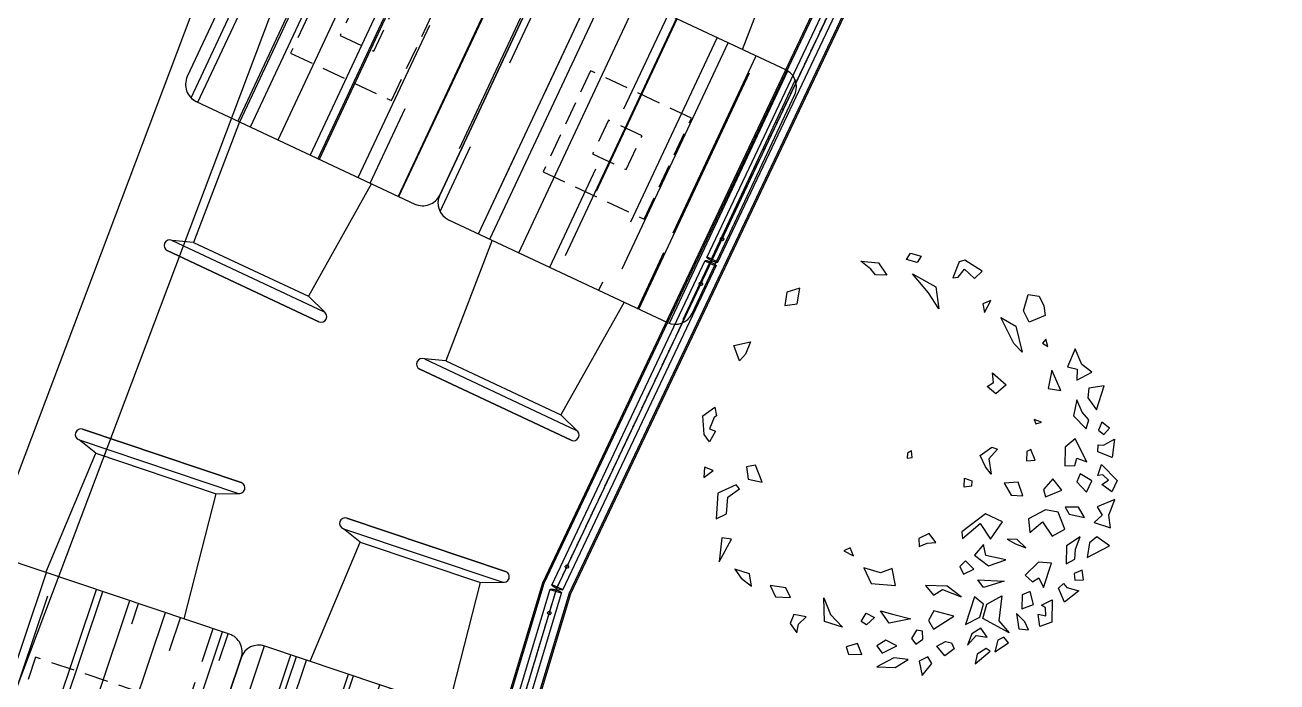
# Model space of a CAD drawing. Header units: millimetres. Extents: x 0 to 45949, y -31098 to 10954.
# Drawn here: x 25652.6 to 25989.3, y -6792.6 to -6616 of the extents above; entities that cross this region are included whole.
import ezdxf
from ezdxf import colors
from ezdxf.entities.mleader import LeaderData, LeaderLine
from ezdxf.enums import TextEntityAlignment as Align
from ezdxf.math import Vec2, Vec3

# ---------------------------------------------------------------- set-up
doc = ezdxf.new("R2010")
doc.units = ezdxf.units.MM
for name, pattern in [('14.022_PLAN_+56.00$0$14.022_A KATLAR$0$DASHED2', [0.375, 0.25, -0.125]), ('14.022_PLAN_+56.00$0$14.022_A KATLAR$0$MITTELLINIE', [0.6000000000000001, 0.5, -0.05, 0, -0.05]), ('ACAD_ISO02W100', [15, 12, -3]), ('FP-M3-B5-GF$0$FP-M3-B5-GF$0$HIDDEN', [9.524999999999995, 6.349999999999998, -3.174999999999998]), ('HIDDEN', [0.38, 0.25, -0.13])]:
    doc.linetypes.add(name, pattern=pattern)
for name, color, linetype in [('14.022_PLAN_+56.00$0$14.022_A KATLAR$0$3-0PN-GLS', 252, 'Continuous'), ('14.022_PLAN_+56.00$0$14.022_A KATLAR$0$Duenn', 252, 'Continuous'), ('14.022_PLAN_+56.00$0$14.022_A KATLAR$0$KAYAR-KAPI-CAM-İZİ', 130, '14.022_PLAN_+56.00$0$14.022_A KATLAR$0$DASHED2'), ('14.022_PLAN_+56.00$0$14.022_A KATLAR$0$Mittellinie', 252, '14.022_PLAN_+56.00$0$14.022_A KATLAR$0$MITTELLINIE'), ('A_IZ_BETONARME', 252, 'HIDDEN'), ('A绿-1', 94, 'Continuous')]:
    doc.layers.add(name, color=color, linetype=linetype)
doc.layers.add('MOBİLYA TEFRİŞ', color=35, linetype='Continuous', lineweight=15)
doc.styles.get("Standard").update_dxf_attribs({"font": 'arial.ttf'})

# ---------------------------------------------------------------- blocks, each defined once
blk = doc.blocks.new('971')
at = {"layer": '14.022_PLAN_+56.00$0$14.022_A KATLAR$0$3-0PN-GLS'}
blk.add_lwpolyline([(76661.80623069407, 17776.00557692619, -0.3320587523169231), (76661.8541650706, 17776.04135788766), (76758.40404545276, 17776.04134474825, -0.3320587523168907), (76758.45198153843, 17776.00556607669, -0.1451998767449979), (76758.45205626002, 17772.87712571057, -0.3320587523168909), (76758.40412188355, 17772.84134474917), (76661.85424150129, 17772.84135788853, -0.3320587523169245), (76661.8063054156, 17772.87713656012, -0.145199876744998)], format="xyb", close=True, dxfattribs=at)
at = {"layer": '14.022_PLAN_+56.00$0$14.022_A KATLAR$0$Duenn'}
for p, q in [((76662.02910526154, 17776.041362066), (76662.02918169231, 17772.84136206693)), ((76758.2291816925, 17772.84134057079), (76758.22910526172, 17776.04134056988))]:
    blk.add_line(p, q, dxfattribs=at)
at = {"layer": '14.022_PLAN_+56.00$0$14.022_A KATLAR$0$KAYAR-KAPI-CAM-İZİ', "lineweight": 25}
blk.add_point((76662.02914349886, 17774.44862895447), dxfattribs=at)
at = {"layer": '14.022_PLAN_+56.00$0$14.022_A KATLAR$0$Mittellinie'}
blk.add_line((76661.57914347707, 17774.4413513184), (76758.67914347707, 17774.44135131842), dxfattribs=at)
for centre in [(76668.07914347528, 17774.44150656839), (76752.17914347889, 17774.44119606844)]:
    blk.add_circle(centre, 0.45, dxfattribs=at)
blk = doc.blocks.new('xcvb')
at = {"layer": 'MOBİLYA TEFRİŞ', "linetype": 'Continuous'}
h = blk.add_hatch(dxfattribs=at)
h.set_pattern_fill('AR-RROOF', color=256, scale=0.7, angle=90)
h.set_pattern_definition([(90, (0, 0), (-17.77999999999999, 39.116), [266.7, -35.56, 88.89999999999999, -17.78]), (90, (-8.889999999999997, 23.6474), (-23.6474, -17.78), [53.34, -5.867399999999999, 106.68, -13.335]), (90, (-15.113, 8.89), (-11.91259999999999, 92.456), [142.24, -24.892, 71.11999999999999, -17.78])])
edge = h.paths.add_edge_path()
edge.add_arc((12122.84749945183, 1624.038697457756), 5, 180, 270)
edge.add_line((12122.84749945183, 1619.038697457756), (12187.84749945183, 1619.038697457756))
edge.add_arc((12187.84749945183, 1624.038697457756), 5, 270, 360)
edge.add_line((12192.84749945183, 1624.038697457756), (12192.84749945183, 1689.038697457756))
edge.add_arc((12187.84749945183, 1689.038697457756), 5, 0, 90)
edge.add_line((12187.84749945183, 1694.038697457756), (12122.84749945183, 1694.038697457756))
edge.add_arc((12122.84749945183, 1689.038697457756), 5, 90, 180)
edge.add_line((12117.84749945183, 1689.038697457756), (12117.84749945183, 1624.038697457756))
at = {"color": 252, "linetype": 'FP-M3-B5-GF$0$FP-M3-B5-GF$0$HIDDEN'}
for points in [[(12140.36154391376, 1641.538697457756), (12170.36154391376, 1641.538697457756), (12170.36154391376, 1671.538697457756), (12140.36154391376, 1671.538697457756)], [(12150.38027425037, 1651.548073594488), (12160.38027425037, 1651.548073594488), (12160.38027425037, 1661.548073594488), (12150.38027425037, 1661.548073594488)]]:
    blk.add_lwpolyline(points, close=True, dxfattribs=at)
at = {"layer": 'MOBİLYA TEFRİŞ'}
blk.add_lwpolyline([(12117.84749945183, 1624.038697457756, 0.414213562373095), (12122.84749945183, 1619.038697457756), (12187.84749945183, 1619.038697457756, 0.414213562373095), (12192.84749945183, 1624.038697457756), (12192.84749945183, 1689.038697457756, 0.414213562373095), (12187.84749945183, 1694.038697457756), (12122.84749945183, 1694.038697457756, 0.414213562373095), (12117.84749945183, 1689.038697457756)], format="xyb", close=True, dxfattribs=at)
blk = doc.blocks.new('MEŞE+GİYDİRME 75')
at = {"layer": 'MOBİLYA TEFRİŞ', "color": 252}
for p, q in [((19577.7277836683, 2823.686017501672), (19532.7277836683, 2823.686017501672)), ((19532.7277836683, 2823.686017501672), (19577.7277836683, 2823.686017501672)), ((19532.7277836683, 2820.686017501672), (19577.7277836683, 2820.686017501672)), ((19532.7277836683, 2820.686017501672), (19532.7277836683, 2820.686017501672)), ((19538.15904967556, 2818.686017501672), (19532.7277836683, 2820.686017501672)), ((19572.29651766103, 2818.686017501672), (19578.22540038054, 2820.770963577717)), ((19535.62097111194, 2784.051445854664), (19538.15904967556, 2818.686017501672)), ((19538.15904967556, 2818.686017501672), (19572.29651766103, 2818.686017501672)), ((19574.83459622466, 2784.051445854665), (19572.29651766103, 2818.686017501672)), ((19535.62097111194, 2709.051445854665), (19538.15904967556, 2674.416874207657)), ((19574.83459622466, 2709.051445854665), (19572.29651766103, 2674.416874207657)), ((19538.15904967556, 2674.416874207657), (19532.7277836683, 2672.416874207657)), ((19538.15904967556, 2674.416874207657), (19572.29651766103, 2674.416874207657)), ((19572.29651766103, 2674.416874207657), (19578.22540038054, 2672.331928131612)), ((19532.7277836683, 2672.416874207657), (19577.7277836683, 2672.416874207657)), ((19532.7277836683, 2672.416874207657), (19532.7277836683, 2672.416874207657)), ((19577.7277836683, 2669.416874207657), (19532.7277836683, 2669.416874207657)), ((19532.7277836683, 2669.416874207657), (19577.7277836683, 2669.416874207657))]:
    blk.add_line(p, q, dxfattribs=at)
for centre, start, end in [((19532.7277836683, 2822.186017501672), 90, 270), ((19577.7277836683, 2822.186017501672), 270, 90), ((19532.7277836683, 2670.916874207657), 90, 270), ((19577.7277836683, 2670.916874207657), 270, 90)]:
    blk.add_arc(centre, 1.5, start, end, dxfattribs=at)
at = {"color": 1, "linetype": 'ACAD_ISO02W100', "lineweight": 100}
blk.add_blockref('xcvb', (7399.88028421647, 1090.012748396909), dxfattribs=at)
blk = doc.blocks.new('_TagSlot')
at = {"color": 0, "linetype": 'ByBlock', "lineweight": -2, "transparency": 16777216}
for p, q in [((-4, 4), (4, 4)), ((-4, -4), (4, -4))]:
    blk.add_line(p, q, dxfattribs=at)
for centre, start, end in [((-4, 0), 90, 270), ((4, 0), 270, 90)]:
    blk.add_arc(centre, 4, start, end, dxfattribs=at)
at = {"layer": 'MOBİLYA TEFRİŞ', "color": 0, "transparency": 16777216}
blk.add_attdef('TAGNUMBER', text='', height=3, dxfattribs=at).set_placement((0, -1.5), align=Align.CENTER)
blk = doc.blocks.new('011')
at = {"layer": 'A绿-1', "color": 0}
for p, q in [((-5.440842659852933, 991.1887462901577), (15.04766537802061, 1022.121990965057)), ((15.04766537802061, 1022.121990965057), (67.76774634054163, 1007.897978992623)), ((67.76774634054163, 1007.897978992623), (47.27917163376696, 976.9645646995705)), ((-233.4399849270121, 983.3385487060259), (-145.2215263192193, 974.6547489183504)), ((-182.3531852353481, 943.765363077815), (-233.4399849270121, 983.3385487060259)), ((-160.1282021785155, 915.5366029160796), (-182.3531852353481, 943.765363077815)), ((-145.2215263192193, 974.6547489183504), (-102.9837694318849, 912.5689595050972)), ((47.27917163376696, 976.9645646995705), (-5.440842659852933, 991.1887462901577)), ((256.4231476786081, 979.2304716446815), (225.4524851836031, 900.4353828600033)), ((251.5229695754242, 903.1836695389502), (283.6514856248978, 942.5373417631417)), ((284.7058412969927, 987.6070274134618), (256.4231476786081, 979.2304716446815)), ((283.6514856248978, 942.5373417631417), (332.5262275681016, 897.3360233287312)), ((371.8699091307935, 933.8537515949429), (284.7058412969927, 987.6070274134618)), ((-102.9837694318849, 912.5689595050972), (-160.1282021785155, 915.5366029160796)), ((25.15727937576594, 920.6823826559521), (141.1829252006137, 855.5849709932008)), ((104.0513341316837, 824.695558485073), (25.15727937576594, 920.6823826559521)), ((225.4524851836031, 900.4353828600033), (251.5229695754242, 903.1836695389502)), ((332.5262275681016, 897.3360233287312), (371.8699091307935, 933.8537515949429)), ((-602.1712792683975, 829.3738058972085), (-612.0744391009794, 761.7912268396176)), ((-536.1780762847629, 848.9190692272896), (-602.1712792683975, 829.3738058972085)), ((-550.5058241885272, 770.0800186590495), (-536.1780762847629, 848.9190692272896)), ((156.2956752803875, 745.6810789671945), (104.0513341316837, 824.695558485073)), ((141.1829252006137, 855.5849709932008), (156.2956752803875, 745.6810789671945)), ((577.374584756908, 736.1203280503687), (601.1300308532082, 817.7513807937066)), ((601.1300308532082, 817.7513807937066), (656.0620847551618, 809.1555349618575)), ((-612.0744391009794, 761.7912268396176), (-550.5058241885272, 770.0800186590495)), ((414.2111650788574, 787.2566636851479), (374.2881326935021, 770.4598103715834)), ((374.2881326935021, 770.4598103715834), (382.661507959303, 728.182309848271)), ((382.661507959303, 728.182309848271), (414.2111650788574, 787.2566636851479)), ((656.0620847551618, 809.1555349618575), (678.8660624365439, 761.2060398522663)), ((678.8660624365439, 761.2060398522663), (685.0268892395543, 713.3004035770828)), ((464.2432359384838, 702.61393907827), (539.1886391942389, 660.1610336061858)), ((529.8641347498051, 572.857852938665), (464.2432359384838, 702.61393907827)), ((605.1816725596436, 679.7063636052262), (577.374584756908, 736.1203280503687)), ((685.0268892395543, 713.3004035770828), (605.1816725596436, 679.7063636052262)), ((539.1886391942389, 660.1610336061858), (571.5234058669885, 530.4925984663932)), ((-865.3590016500675, 562.4499127148192), (-782.7228640745743, 581.9512651467703)), ((-836.9730688402778, 486.3153308762703), (-865.3590016500675, 562.4499127148192)), ((-782.7228640745743, 581.9512651467703), (-807.0569388914737, 520.0408818606229)), ((571.5234058669885, 530.4925984663932), (529.8641347498051, 572.857852938665)), ((688.4999422268593, 594.9761576166966), (672.4357193040196, 575.299111885095)), ((672.4357193040196, 575.299111885095), (699.0852904320345, 558.3268232340051)), ((699.0852904320345, 558.3268232340051), (688.4999422268593, 594.9761576166966)), ((-807.0569388914737, 520.0408818606229), (-836.9730688402778, 486.3153308762703)), ((834.4340150886565, 546.0302110078519), (797.0371765935561, 457.1756295871528)), ((868.2510056218598, 468.4137482557562), (834.4340150886565, 546.0302110078519)), ((719.2014276286936, 439.958548821116), (700.4493946098373, 349.8632993095307)), ((762.5971737648943, 338.4312895121511), (719.2014276286936, 439.958548821116)), ((797.0371765935561, 457.1756295871528), (844.6525115933619, 444.9388637827651)), ((844.6525115933619, 444.9388637827651), (842.6540048587485, 391.2968664445361)), ((918.4204725606251, 430.9043880565368), (868.2510056218598, 468.4137482557562)), ((395.8716344849672, 359.1170031598922), (428.5791112352745, 378.7499537699769)), ((422.4179451959208, 426.6557233830717), (490.7265511541045, 367.3180773105632)), ((428.5791112352745, 378.7499537699769), (422.4179451959208, 426.6557233830717)), ((842.6540048587485, 391.2968664445361), (918.4204725606251, 430.9043880565368)), ((439.743114828656, 322.3800177774028), (395.8716344849672, 359.1170031598922)), ((490.7265511541045, 367.3180773105632), (439.743114828656, 322.3800177774028)), ((700.4493946098373, 349.8632993095307), (762.5971737648943, 338.4312895121511)), ((902.3462479969603, 351.3401107264508), (897.9323111988488, 303.2422870668634)), ((978.8921690443531, 362.8035186201087), (902.3462479969603, 351.3401107264508)), ((941.133339775668, 242.9072554174272), (978.8921690443531, 362.8035186201087)), ((-1019.157868248527, 213.5437860881575), (-960.9589792373008, 255.6459846118087)), ((-960.9589792373008, 255.6459846118087), (-952.585943207785, 213.3686174264512)), ((843.3488770733238, 292.6532480830865), (827.2748887966736, 213.0890737022019)), ((869.9195774163236, 231.66930636693), (843.3488770733238, 292.6532480830865)), ((897.9323111988488, 303.2422870668634), (941.133339775668, 242.9072554174272)), ((-1014.051600659266, 120.5685441653986), (-1019.157868248527, 213.5437860881575)), ((-964.2258143465151, 204.9479402563011), (-986.347639935615, 148.6659278308362)), ((-952.585943207785, 213.3686174264512), (-964.2258143465151, 204.9479402563011)), ((667.3697166364291, 180.9287629426472), (631.2924473158782, 195.1090494186283)), ((631.2924473158782, 195.1090494186283), (639.086827957246, 172.552283843168)), ((827.2748887966736, 213.0890737022019), (889.5214334920165, 147.8596569203219)), ((903.4586857326212, 193.5104605775705), (869.9195774163236, 231.66930636693)), ((889.5214334920165, 147.8596569203219), (903.4586857326212, 193.5104605775705)), ((-957.485926250054, 137.3217386514225), (-986.8232711938326, 83.87541761730608)), ((-986.347639935615, 148.6659278308362), (-957.485926250054, 137.3217386514225)), ((639.086827957246, 172.552283843168), (667.3697166364291, 180.9287629426472)), ((967.7040401186096, 181.9233137012343), (951.3514607638353, 141.8164474355217)), ((951.3514607638353, 141.8164474355217), (977.6437396468245, 120.2897471655378)), ((1005.934422315273, 152.4052805208994), (967.7040401186096, 181.9233137012343)), ((977.6437396468245, 120.2897471655378), (1005.934422315273, 152.4052805208994)), ((-986.8232711938326, 83.87541761730608), (-1014.051600659266, 120.5685441653986)), ((835.2166571135749, 97.81347943953006), (785.6034271827084, 56.40781161170162)), ((893.0497071963619, -15.51413062696156), (835.2166571135749, 97.81347943953006)), ((947.3544472945505, 34.53245275904555), (949.4918618031661, 68.44555680687336)), ((949.4918618031661, 68.44555680687336), (975.6453358613071, 66.64751354019972)), ((975.6453358613071, 66.64751354019972), (1030.089559256914, 96.96517324708111)), ((1030.089559256914, 96.96517324708111), (1018.846328157873, 6.312887796018913)), ((-0.9359253415022977, 27.75362535876775), (-2.569464667758439, 2.404592296959891)), ((-2.569464667758439, 2.404592296959891), (23.50116154295392, 5.153214878770086)), ((20.13149555062409, 38.96622597266105), (-0.9359253415022977, 27.75362535876775)), ((23.50116154295392, 5.153214878770086), (20.13149555062409, 38.96622597266105)), ((360.7862681191182, 15.5321799546), (418.9851371296099, 57.63432759283023)), ((388.5932816403219, -40.88147526765533), (360.7862681191182, 15.5321799546)), ((447.8468508151709, 46.29013841341293), (404.0785842202022, -1.484003811085131)), ((418.9851371296099, 57.63432759283023), (447.8468508151709, 46.29013841341293)), ((593.2097755040159, 34.63878002378624), (592.1552496246877, -10.43074081470331)), ((614.2771285489434, 45.85140730526837), (593.2097755040159, 34.63878002378624)), ((634.868877003144, -7.726407779533474), (614.2771285489434, 45.85140730526837)), ((785.6034271827084, 56.40781161170162), (783.8833285743021, -36.69146109635403)), ((833.7746170070604, -34.74345993838506), (843.0194509875146, 2.266608849153272)), ((843.0194509875146, 2.266608849153272), (893.0497071963619, -15.51413062696156)), ((1018.846328157873, 6.312887796018913), (947.3544472945505, 34.53245275904555)), ((-1011.632937267714, -42.8253741115077), (-1014.899705707969, -93.52324884891277)), ((-1014.899705707969, -93.52324884891277), (-968.3404515484581, -59.8416245461558)), ((-968.3404515484581, -59.8416245461558), (-1011.632937267714, -42.8253741115077)), ((-757.5632184970309, -32.22673023065727), (-802.4891551053734, -40.55958678285242)), ((-802.4891551053734, -40.55958678285242), (-793.5371244513663, -102.5576889160511)), ((-724.1738926104154, -116.8255597228926), (-757.5632184970309, -32.22673023065727)), ((415.8215557705262, -77.57474259881565), (388.5932816403219, -40.88147526765533)), ((404.0785842202022, -1.484003811085131), (415.8215557705262, -77.57474259881565)), ((592.1552496246877, -10.43074081470331), (634.868877003144, -7.726407779533474)), ((783.8833285743021, -36.69146109635403), (833.7746170070604, -34.74345993838506)), ((948.1886531890486, -83.83997172714953), (966.8174985455116, -29.54853968424868)), ((966.8174985455116, -29.54853968424868), (1043.418335093127, -108.313526189173)), ((-793.5371244513663, -102.5576889160511), (-724.1738926104154, -116.8255597228926)), ((282.2017655831878, -142.014206627653), (283.2563981328276, -96.94441440010269)), ((283.2563981328276, -96.94441440010269), (319.3336674533784, -111.1247008760838)), ((319.3336674533784, -111.1247008760838), (317.7000602799235, -136.473707270361)), ((550.1235676648794, -117.3671072011275), (481.3393437822233, -122.8199374185351)), ((481.3393437822233, -122.8199374185351), (516.3620805565151, -182.0697616948346)), ((573.5065333038219, -185.0373542203888), (550.1235676648794, -117.3671072011275)), ((723.1906026948709, -100.921199479686), (677.210079259472, -154.3232337238951)), ((767.6405828091083, -157.3786841833498), (723.1906026948709, -100.921199479686)), ((860.2058836667566, -75.9988499570245), (843.8533509802073, -116.1055974900519)), ((843.8533509802073, -116.1055974900519), (891.7465452504694, -167.7995404282447)), ((917.4827367429389, -110.4113302255646), (860.2058836667566, -75.9988499570245)), ((891.7465452504694, -167.7995404282447), (917.4827367429389, -110.4113302255646)), ((971.9267667985405, -80.09416241131112), (948.1886531890486, -83.83997172714953)), ((967.5123240918037, -128.1922767783799), (1000.634589082096, -107.1647480091051)), ((1000.634589082096, -107.1647480091051), (971.9267667985405, -80.09416241131112)), ((1043.418335093127, -108.313526189173), (1017.681980649417, -165.701652761134)), ((-946.0122747434652, -172.5815632003141), (-954.1787899389747, -299.3262137635393)), ((-854.5271506446297, -130.5672519635737), (-946.0122747434652, -172.5815632003141)), ((-895.5044030073914, -192.433844262574), (-837.3054110470111, -150.331882026032)), ((-837.3054110470111, -150.331882026032), (-854.5271506446297, -130.5672519635737)), ((317.7000602799235, -136.473707270361), (282.2017655831878, -142.014206627653)), ((516.3620805565151, -182.0697616948346), (573.5065333038219, -185.0373542203888)), ((677.210079259472, -154.3232337238951), (687.7955617482658, -190.97272467312)), ((687.7955617482658, -190.97272467312), (767.6405828091083, -157.3786841833498)), ((1017.681980649417, -165.701652761134), (967.5123240918037, -128.1922767783799)), ((-902.6165952761658, -274.1089921273742), (-895.5044030073914, -192.433844262574)), ((784.3867438168963, -241.9336904610464), (804.3997339336784, -275.7906676488419)), ((850.9589480918366, -242.109145116985), (784.3867438168963, -241.9336904610464)), ((880.9783251238405, -292.8946369305413), (850.9589480918366, -242.109145116985)), ((1032.874297839648, -203.1499949530844), (943.6015245844028, -239.5361750086413)), ((943.6015245844028, -239.5361750086413), (968.6178224416799, -281.8576169612934)), ((1001.903637344658, -281.9450786492453), (1032.874297839648, -203.1499949530844)), ((-954.1787899389747, -299.3262137635393), (-902.6165952761658, -274.1089921273742)), ((388.3241425484302, -274.6940761655824), (269.7139494012226, -364.5262697285507)), ((472.6969047604944, -314.3548461246537), (388.3241425484302, -274.6940761655824)), ((687.31971125782, -255.7627962360821), (603.0501361269853, -300.6132217312625)), ((603.0501361269853, -300.6132217312625), (609.7899175531347, -368.2396947251545)), ((749.4674770790734, -267.1948399571047), (687.31971125782, -255.7627962360821)), ((782.8567762981402, -351.7937372965898), (749.4674770790734, -267.1948399571047)), ((804.3997339336784, -275.7906676488419), (880.9783251238405, -292.8946369305413)), ((968.6178224416799, -281.8576169612934), (929.273831349099, -318.3750864900176)), ((1010.855782281607, -343.9433882344747), (1001.903637344658, -281.9450786492453)), ((108.2868351240177, -372.5518722614506), (56.7245071232901, -397.7694331338644)), ((140.5184443289763, -417.7095348140392), (108.2868351240177, -372.5518722614506)), ((269.7139494012226, -364.5262697285507), (273.0837419714662, -398.3395068146201)), ((273.0837419714662, -398.3395068146201), (361.199006831157, -322.5121281099127)), ((361.199006831157, -322.5121281099127), (413.4433535862481, -401.5264140088111)), ((413.4433535862481, -401.5264140088111), (472.6969047604944, -314.3548461246537)), ((609.7899175531347, -368.2396947251545), (672.4131650152849, -314.8811106782196)), ((672.4131650152849, -314.8811106782196), (719.6545342114987, -385.4315863957163)), ((719.6545342114987, -385.4315863957163), (782.8567762981402, -351.7937372965898)), ((929.273831349099, -318.3750864900176), (1010.855782281607, -343.9433882344747)), ((-925.2140521235415, -395.1815147664202), (-938.3840833456488, -513.4617322742924)), ((-938.3840833456488, -513.4617322742924), (-877.4971479512751, -400.9412270214598)), ((-877.4971479512751, -400.9412270214598), (-925.2140521235415, -395.1815147664202)), ((56.7245071232901, -397.7694331338644), (57.88215713598765, -437.2107696916137)), ((57.88215713598765, -437.2107696916137), (97.80478361604037, -420.4139526582876)), ((97.80478361604037, -420.4139526582876), (140.5184443289763, -417.7095348140392)), ((378.5240068457206, -426.7877670466332), (332.543644361489, -480.189890010126)), ((389.688246726233, -483.1576000900677), (378.5240068457206, -426.7877670466332)), ((546.5875125153107, -401.8774601935074), (496.6584657855565, -401.7458474101404)), ((496.6584657855565, -401.7458474101404), (537.738742278365, -424.3903669345673)), ((537.738742278365, -424.3903669345673), (588.2469532506657, -444.242781334724)), ((588.2469532506657, -444.242781334724), (546.5875125153107, -401.8774601935074)), ((792.3874556734809, -433.5124580015618), (790.2784401950776, -523.6519055837634)), ((860.0138799259439, -388.6181736720318), (792.3874556734809, -433.5124580015618)), ((835.6797717745649, -450.5286417672542), (860.0138799259439, -388.6181736720318)), ((906.0975361616584, -419.7269747737701), (893.9820241519483, -492.9376884049743)), ((893.9820241519483, -492.9376884049743), (1005.460862781678, -434.8580514264613)), ((943.2291684102966, -388.8376567804844), (906.0975361616584, -419.7269747737701)), ((1005.460862781678, -434.8580514264613), (943.2291684102966, -388.8376567804844)), ((-286.6182656066376, -444.7540644931323), (-317.1131657194928, -458.7584987803348)), ((-317.1131657194928, -458.7584987803348), (-268.8175473106676, -484.2390315984958)), ((-268.8175473106676, -484.2390315984958), (-286.6182656066376, -444.7540644931323)), ((332.543644361489, -480.189890010126), (403.0645624953322, -533.8995032799794)), ((490.1251651921193, -503.14149393568), (389.688246726233, -483.1576000900677)), ((832.4132759016356, -501.2268194606695), (835.6797717745649, -450.5286417672542)), ((-786.8602985191974, -573.0186421300314), (-861.2265375323477, -550.2865382746968)), ((-861.2265375323477, -550.2865382746968), (-828.9952675636741, -595.4440674894358)), ((-135.5700759008178, -569.1013029438691), (-217.1520062434138, -543.5330484568112)), ((-217.1520062434138, -543.5330484568112), (-181.5504553468782, -622.5034192404673)), ((-76.79242855223129, -546.7199423172206), (-135.5700759008178, -569.1013029438691)), ((-60.04601725685643, -631.2748100258905), (-76.79242855223129, -546.7199423172206)), ((288.1967023776961, -508.2434815101151), (260.4928083229461, -536.3406955574465)), ((260.4928083229461, -536.3406955574465), (278.2932033087709, -575.8259272298419)), ((278.2932033087709, -575.8259272298419), (329.855803876766, -550.6086693134857)), ((329.855803876766, -550.6086693134857), (288.1967023776961, -508.2434815101151)), ((403.0645624953322, -533.8995032799794), (490.1251651921193, -503.14149393568)), ((652.131104475644, -514.8365596816766), (585.0835118963732, -579.4514953282851)), ((716.4910928572062, -520.6403003892301), (652.131104475644, -514.8365596816766)), ((677.2502488444443, -641.6690671430697), (716.4910928572062, -520.6403003892301)), ((790.2784401950776, -523.6519055837634), (832.4132759016356, -501.2268194606695)), ((869.6478559985408, -554.8483091564813), (829.7252295184298, -571.6451261897964)), ((875.8087494705687, -602.7537758135659), (869.6478559985408, -554.8483091564813)), ((-828.9952675636741, -595.4440674894358), (-777.9081649160362, -635.0169805503465)), ((-777.9081649160362, -635.0169805503465), (-786.8602985191974, -573.0186421300314)), ((-181.5504553468782, -622.5034192404673), (-60.04601725685643, -631.2748100258905)), ((350.4477419497562, -604.1865001818078), (481.3795887031592, -610.1655791692137)), ((377.6759017970762, -640.8795600609446), (350.4477419497562, -604.1865001818078)), ((481.3795887031592, -610.1655791692137), (377.6759017970762, -640.8795600609446)), ((585.0835118963732, -579.4514953282851), (621.739369936171, -613.3525530323168)), ((621.739369936171, -613.3525530323168), (654.4465074501932, -593.7194690842734)), ((654.4465074501932, -593.7194690842734), (677.2502488444443, -641.6690671430697)), ((751.0378991383477, -644.6803997702955), (776.5295839665341, -622.2114548127865)), ((776.5295839665341, -622.2114548127865), (793.7515598512255, -641.9759819260435)), ((829.7252295184298, -571.6451261897964), (833.0951917068451, -605.4584299448725)), ((833.0951917068451, -605.4584299448725), (875.8087494705687, -602.7537758135659)), ((-606.4749696254148, -643.9196744962173), (-685.265693760477, -632.4442784386556)), ((-685.265693760477, -632.4442784386556), (-657.4584059508052, -688.8577340293778)), ((-583.6709895874374, -691.8695621772276), (-606.4749696254148, -643.9196744962173)), ((196.8146024087328, -634.7689045703701), (89.74118960130727, -631.6694787578708)), ((89.74118960130727, -631.6694787578708), (129.1880152049707, -679.6631052691228)), ((129.1880152049707, -679.6631052691228), (173.5351934759528, -651.6094108199395)), ((173.5351934759528, -651.6094108199395), (267.3358901675674, -688.4780756547552)), ((267.3358901675674, -688.4780756547552), (196.8146024087328, -634.7689045703701)), ((394.4219071871485, -725.4344640498603), (469.2640500259004, -683.3763606476314)), ((469.2640500259004, -683.3763606476314), (453.8819125264999, -807.285083532388)), ((571.3345889989869, -678.0112141754253), (568.6468818521244, -748.4296542424636)), ((611.2572154789814, -661.2143971420992), (571.3345889989869, -678.0112141754253)), ((627.4243958627922, -726.0486328521292), (611.2572154789814, -661.2143971420992)), ((781.6358515557949, -715.186696735549), (751.0378991383477, -644.6803997702955)), ((853.6867905435502, -659.036127475294), (781.6358515557949, -715.186696735549)), ((793.7515598512255, -641.9759819260435), (853.6867905435502, -659.036127475294)), ((-657.4584059508052, -688.8577340293778), (-583.6709895874374, -691.8695621772276)), ((-413.7675461183535, -810.6321527520595), (-417.2405809654738, -692.3081097442591)), ((-417.2405809654738, -692.3081097442591), (-383.8514937225846, -776.9066496142659)), ((333.9076152013731, -688.6537531708709), (288.0306827523164, -826.5669516775924)), ((377.7790955451201, -725.3907385533603), (333.9076152013731, -688.6537531708709)), ((360.6602771282778, -790.1369840273182), (377.7790955451201, -725.3907385533603)), ((375.0912187800859, -795.8091119514975), (394.4219071871485, -725.4344640498603)), ((568.6468818521244, -748.4296542424636), (627.4243958627922, -726.0486328521292)), ((667.9257444000104, -728.9722478105905), (719.4883449680055, -703.7549898942343)), ((687.3600324603613, -743.1087421211269), (667.9257444000104, -728.9722478105905)), ((688.5176824730006, -782.5500786789125), (687.3600324603613, -743.1087421211269)), ((719.4883449680055, -703.7549898942343), (717.9579848778667, -813.6150390863841)), ((-566.9246303558466, -776.4242135994828), (-584.6222374987556, -821.4501966997559)), ((-504.776968755119, -787.8563730143214), (-566.9246303558466, -776.4242135994828)), ((-544.120702381595, -824.373884994071), (-504.776968755119, -787.8563730143214)), ((-324.9703303514398, -839.0365941510463), (-413.7675461183535, -810.6321527520595)), ((-383.8514937225846, -776.9066496142659), (-324.9703303514398, -839.0365941510463)), ((-230.6943392812391, -811.1150080058433), (-205.7813461215119, -768.9250555331819)), ((-205.7813461215119, -768.9250555331819), (-164.7010696287034, -791.5695750576087)), ((-164.7010696287034, -791.5695750576087), (-204.0449377713958, -828.0872299879848)), ((-92.546870223945, -819.9300146716705), (-134.7847967293928, -757.844158589458)), ((-134.7847967293928, -757.844158589458), (-74.84932974993717, -774.9042011895508)), ((16.15982385439565, -797.680266828429), (-92.546870223945, -819.9300146716705)), ((-74.84932974993717, -774.9042011895508), (16.15982385439565, -797.680266828429)), ((131.5034848484793, -758.5458450536171), (104.3785187493195, -806.3639636668995)), ((104.3785187493195, -806.3639636668995), (129.3946027079946, -848.6849533996065)), ((129.3946027079946, -848.6849533996065), (229.7285999930464, -784.1579717088716)), ((229.7285999930464, -784.1579717088716), (131.5034848484793, -758.5458450536171)), ((288.0306827523164, -826.5669516775924), (360.6602771282778, -790.1369840273182)), ((505.5475009441725, -866.57853153428), (375.0912187800859, -795.8091119514975)), ((453.8819125264999, -807.285083532388), (505.5475009441725, -866.57853153428)), ((584.8138926177635, -813.2638232835307), (543.1546577807167, -770.8989747164742)), ((543.1546577807167, -770.8989747164742), (554.8978256167611, -846.9897123258561)), ((659.1801679110504, -835.996333044066), (650.2282039260608, -773.9980612927102)), ((650.2282039260608, -773.9980612927102), (688.5176824730006, -782.5500786789125)), ((-584.6222374987556, -821.4501966997559), (-552.3908160520368, -866.6075896308103)), ((-552.3908160520368, -866.6075896308103), (-544.120702381595, -824.373884994071)), ((-204.0449377713958, -828.0872299879848), (-230.6943392812391, -811.1150080058433)), ((43.96714794426225, -854.0941283243665), (19.05428812239552, -896.2837415607173)), ((75.04107085632859, -859.8100484139541), (43.96714794426225, -854.0941283243665)), ((76.19878753792727, -899.2512153535899), (75.04107085632859, -859.8100484139541)), ((320.2621890081209, -871.7243779431155), (298.1402300811023, -928.0067296048437)), ((364.6092339411261, -843.6710227301919), (320.2621890081209, -871.7243779431155)), ((396.8407401969307, -888.8284489957259), (364.6092339411261, -843.6710227301919)), ((554.8978256167611, -846.9897123258561), (602.6147964579286, -852.7492549627859)), ((602.6147964579286, -852.7492549627859), (584.8138926177635, -813.2638232835307)), ((717.9579848778667, -813.6150390863841), (659.1801679110504, -835.996333044066)), ((-248.8675472937757, -920.9309257963214), (-305.4332386647584, -937.6841136154544)), ((-228.2756092207273, -974.5087566646434), (-248.8675472937757, -920.9309257963214)), ((-109.0865243981243, -904.3970617624218), (-153.4336360001471, -932.4505865934552)), ((-153.4336360001471, -932.4505865934552), (-126.2054761528852, -969.143646472643)), ((-126.2054761528852, -969.143646472643), (-53.57547587173758, -932.7136425420758)), ((-53.57547587173758, -932.7136425420758), (-109.0865243981243, -904.3970617624218)), ((19.05428812239552, -896.2837415607173), (41.27920451032696, -924.5126713406062)), ((41.27920451032696, -924.5126713406062), (76.19878753792727, -899.2512153535899)), ((146.1407777162385, -933.2399240574232), (188.2755467538373, -910.8150075524827)), ((185.5876033198438, -981.2335505687224), (146.1407777162385, -933.2399240574232)), ((188.2755467538373, -910.8150075524827), (219.3494696658454, -916.5309276420703)), ((219.3494696658454, -916.5309276420703), (232.1468574794126, -947.5519262659727)), ((298.1402300811023, -928.0067296048437), (341.9083470586338, -880.2324698259581)), ((341.9083470586338, -880.2324698259581), (396.8407401969307, -888.8284489957259)), ((449.5608211594517, -903.0524609681597), (434.6544178674812, -962.170909926499)), ((434.6544178674812, -962.170909926499), (502.2810717401444, -917.2765396095856)), ((480.0557494470268, -889.0476461099388), (449.5608211594517, -903.0524609681597)), ((502.2810717401444, -917.2765396095856), (480.0557494470268, -889.0476461099388)), ((-305.4332386647584, -937.6841136154544), (-294.8478734977543, -974.3334546650331)), ((-294.8478734977543, -974.3334546650331), (-228.2756092207273, -974.5087566646434)), ((-68.4820487818215, -991.8320248314667), (-152.7517868638388, -1036.682366695823)), ((3.093222667404916, -1000.471559879523), (-68.4820487818215, -991.8320248314667)), ((100.160518181161, -986.6422833080287), (58.02537951857084, -1009.067641998481)), ((120.1732920115464, -1020.499312559543), (100.160518181161, -986.6422833080287)), ((232.1468574794126, -947.5519262659727), (185.5876033198438, -981.2335505687224)), ((336.5326298089349, -1021.069622527415), (410.7958446920966, -959.2906145592642)), ((347.0145479789353, -973.2078813668741), (336.5326298089349, -1021.069622527415)), ((391.3619321482256, -945.1546594918545), (347.0145479789353, -973.2078813668741)), ((410.7958446920966, -959.2906145592642), (391.3619321482256, -945.1546594918545)), ((-152.7517868638388, -1036.682366695823), (-62.32122197881108, -1039.73766110665)), ((-62.32122197881108, -1039.73766110665), (3.093222667404916, -1000.471559879523)), ((58.02537951857084, -1009.067641998481), (71.98075658112066, -1079.530110518037)), ((71.98075658112066, -1079.530110518037), (120.1732920115464, -1020.499312559543))]:
    blk.add_line(p, q, dxfattribs=at)

msp = doc.modelspace()

# ---------------------------------------------------------------- linework, layer by layer
at = {"color": 6, "linetype": 'Continuous'}
for p, q in [((25619.02969437771, -6820.456182228419, 0.7000000216066834), (25724.9603519924, -6539.780754416619, 0.7000000216066834)), ((25637.7413895652, -6827.518226069418, 0.7000000216066834), (25743.67204717981, -6546.84279825762, 0.7000000216066834))]:
    msp.add_line(p, q, dxfattribs=at)
for points in [[(25784.87594968459, -7681.255244092283), (25735.67353871489, -7518.777313822076), (25707.57919107168, -7325.240645951188), (25708.69270611291, -7130.015274072106), (25735.40248063322, -6953.246414573408), (25791.86972547986, -6765.891745005636), (25875.51690593461, -6589.299099674001), (25984.35379299455, -6427.436153939361), (26048.22503283233, -6352.243350090554), (26390.86931144012, -6091.823134309914), (26476.16187061887, -6042.535767425848), (26660.31421670489, -5976.111656112047), (26851.97391408551, -5938.003813637915)], [(25785.29410100599, -7681.255947249785), (25736.06507506009, -7518.690128070015), (25707.97935583533, -7325.212899748203), (25709.09253475671, -7130.046457581764), (25735.79371783612, -6953.334457387853), (25792.24405692623, -6766.035880027863), (25875.86557082713, -6589.497420917611), (25984.67319718747, -6427.677991890934), (26048.50171988732, -6352.535477051424), (26391.09127623617, -6092.156851874715), (26476.33113220071, -6042.899940198935), (26660.42168276914, -5976.498118649168), (26852.05191941478, -5938.396133875231)], [(25789.05746289864, -7681.262275667303), (25739.58890216687, -7517.905456301396), (25711.58083870815, -7324.963183921373), (25712.69099255095, -7130.327109168877), (25739.31485266224, -6954.126842717833), (25795.61303994348, -6767.333095227845), (25879.00355485984, -6591.282312110099), (25987.54783492401, -6429.854533454894), (26050.99190338215, -6355.164619699375), (26393.08895940057, -6095.160309958032), (26477.85448643746, -6046.177495156655), (26661.38887734743, -5979.97628148317), (26852.75396737826, -5941.927016011039)], [(25792.82082479129, -7681.268604084822), (25743.11272927365, -7517.120784532777), (25715.18232158097, -7324.713468094586), (25716.28945034518, -7130.60776075596), (25742.83598748839, -6954.919228047762), (25798.98202296073, -6768.630310427845), (25882.14153889255, -6593.067203302609), (25990.42247266052, -6432.031075018891), (26053.48208687699, -6357.793762347319), (26395.086642565, -6098.163768041326), (26479.37784067416, -6049.455050114382), (26662.35607192572, -5983.454444317176), (26853.45601534174, -5945.457898146851)], [(25793.2389761127, -7681.269307242324), (25743.50426561885, -7517.033598780708), (25715.58248634462, -7324.68572189155), (25716.689278989, -7130.638944265647), (25743.22722469126, -6955.007270862254), (25799.35635440709, -6768.77444545005), (25882.49020378507, -6593.265524546194), (25990.7418768535, -6432.27291297042), (26053.75877393197, -6358.085889308197), (26395.30860736102, -6098.497485606149), (26479.54710225604, -6049.819222887461), (26662.46353798997, -5983.840906854293), (26853.53402067101, -5945.850218384163)]]:
    msp.add_lwpolyline(points)
at = {"layer": 'A_IZ_BETONARME'}
for points in [[(25128.50743414536, -7580.228758265202, -0.2773215266501558), (25865.49151142438, -5644.300862246624)], [(25238.30407175745, -7574.411815693065, -0.01565404014319032), (25232.50816827923, -7535.826379246673, -0.0063783925950166), (25209.03542086177, -7313.168636133732, -0.0348096743846583), (25207.01545699487, -7224.139661029583, 0.0049894403676385), (25212.12670477188, -7085.789562369782, -0.0345797718280849), (25249.48114848306, -6825.829090409863, -0.0291171484870425), (25308.50128982553, -6612.628298836533, -0.011385228898706), (25338.26884201229, -6531.345563390421, -0.0211883707494186), (25403.37595034374, -6384.049069131854, -0.0211883707482097), (25480.71652101464, -6242.791754615349, -0.0062923793056275), (25505.96444080465, -6202.150386363011, -0.0433443740937254), (25706.38925497195, -5941.280984869061, -0.0433443740958225), (25948.78775624326, -5718.871638502131, -0.0131245003170965), (25987.15494790656, -5690.924726988955), (25987.15494790656, -5674.3008622463), (25875.91164806922, -5674.300862246329, 0.2764259505361652), (25158.70218605355, -7578.629063213972, 0.2764259505361652)]]:
    msp.add_lwpolyline(points, format="xyb", dxfattribs=at)

# ---------------------------------------------------------------- block references
for p, rotation in [((9083.744011942443, -83570.52187120586), 64.65442755969366), ((9046.040093057905, -83659.47076047622), 64.65741518058718), ((20663.45850436841, -85390.26485938445), 73.22760046450418)]:
    msp.add_blockref('971', p, dxfattribs=dict(rotation=rotation))
at = {"layer": 'A绿-1', "xscale": 0.05399999999999999, "yscale": 0.05399999999999999, "zscale": 0.05399999999999999}
msp.add_blockref('011', (25889.97127203742, -6732.535961587811), dxfattribs=at)
at = {"layer": 'MOBİLYA TEFRİŞ'}
for p, rotation in [((6872.817363227839, -799.9182217950547), 334.8748292989517), ((6940.721039919366, -831.7630124492171), 334.8748292989517), ((6253.130399303614, -3180.458263884439), 341.4287989008639), ((6324.225045097592, -3204.34448040074), 341.4287989008639)]:
    msp.add_blockref('MEŞE+GİYDİRME 75', p, dxfattribs=dict(at, rotation=rotation))

# ---------------------------------------------------------------- leaders
ml = msp.add_multileader_block('Standard', dxfattribs=at)
ml.set_content('_TagSlot', color=30, scale=1.5)
ml.set_attribute('TAGNUMBER', 'MH-20', width=0)
ml.set_leader_properties()
ml.build(insert=Vec2(0, 0))
ml.multileader.update_dxf_attribs({"leader_type": 0})
ctx = ml.context
ctx.base_point, ctx.plane_origin, ctx.plane_x_axis, ctx.plane_y_axis = Vec3(26478.78115671273, -6732.544332530284), Vec3(26490.78115473488, -6732.537442791883), Vec3(0.9999998351788226, 0.0005741448666616021), Vec3(-0.0005741448666616021, 0.9999998351788226)
notes = []
notes.append((ctx, [(0, (0, 0, 0), (0, 0), (1, 0), 1, [])]))
ctx.block.insert, ctx.block.rotation = Vec3(26490.78115473488, -6732.537442791883), 0.0005741448982053485
ml = msp.add_multileader_block('Standard', dxfattribs=at)
ml.set_content('_TagSlot', color=30, scale=1.5)
ml.set_attribute('TAGNUMBER', 'MH-20', width=0)
ml.set_leader_properties()
ml.build(insert=Vec2(0, 0))
ml.multileader.update_dxf_attribs({"leader_type": 0})
ctx = ml.context
ctx.base_point, ctx.plane_origin, ctx.plane_x_axis, ctx.plane_y_axis = Vec3(26293.37700624678, -6734.977642696402), Vec3(26305.37700426892, -6734.970752958001), Vec3(0.9999998351788226, 0.0005741448666616021), Vec3(-0.0005741448666616021, 0.9999998351788226)
notes.append((ctx, [(0, (0, 0, 0), (0, 0), (1, 0), 1, [])]))
ctx.block.insert, ctx.block.rotation = Vec3(26305.37700426892, -6734.970752958001), 0.0005741448982053485
ml = msp.add_multileader_block('Standard', dxfattribs=at)
ml.set_content('_TagSlot', color=30, scale=1.5)
ml.set_attribute('TAGNUMBER', 'MH-20', width=0)
ml.set_leader_properties()
ml.build(insert=Vec2(0, 0))
ml.multileader.update_dxf_attribs({"leader_type": 0})
ctx = ml.context
ctx.base_point, ctx.plane_origin, ctx.plane_x_axis, ctx.plane_y_axis = Vec3(26484.62323436328, -6943.861607714069), Vec3(26496.62323238543, -6943.854717975668), Vec3(0.9999998351788224, 0.000574144866661602), Vec3(-0.000574144866661602, 0.9999998351788224)
notes.append((ctx, [(0, (0, 0, 0), (0, 0), (1, 0), 1, [])]))
ctx.block.insert, ctx.block.rotation = Vec3(26496.62323238543, -6943.854717975668), 0.0005741448982053485
ml = msp.add_multileader_block('Standard', dxfattribs=at)
ml.set_content('_TagSlot', color=30, scale=1.5)
ml.set_attribute('TAGNUMBER', 'MH-20', width=0)
ml.set_leader_properties()
ml.build(insert=Vec2(0, 0))
ml.multileader.update_dxf_attribs({"leader_type": 0})
ctx = ml.context
ctx.base_point, ctx.plane_origin, ctx.plane_x_axis, ctx.plane_y_axis = Vec3(26299.21908389733, -6946.294917880186), Vec3(26311.21908191947, -6946.288028141786), Vec3(0.9999998351788224, 0.000574144866661602), Vec3(-0.000574144866661602, 0.9999998351788224)
notes.append((ctx, [(0, (0, 0, 0), (0, 0), (1, 0), 1, [])]))
ctx.block.insert, ctx.block.rotation = Vec3(26311.21908191947, -6946.288028141786), 0.0005741448982053485
ml = msp.add_multileader_block('Standard', dxfattribs=at)
ml.set_content('_TagSlot', color=30, scale=1.5)
ml.set_attribute('TAGNUMBER', 'MH-20', width=0)
ml.set_leader_properties()
ml.build(insert=Vec2(0, 0))
ml.multileader.update_dxf_attribs({"leader_type": 0})
ctx = ml.context
ctx.base_point, ctx.plane_origin, ctx.plane_x_axis, ctx.plane_y_axis = Vec3(26607.80091767992, -7275.721748677264), Vec3(26619.80091570206, -7275.714858938863), Vec3(0.9999998351788226, 0.0005741448666616021), Vec3(-0.0005741448666616021, 0.9999998351788226)
notes.append((ctx, [(0, (0, 0, 0), (0, 0), (1, 0), 1, [])]))
ctx.block.insert, ctx.block.rotation = Vec3(26619.80091570206, -7275.714858938863), 0.0005741448982053485
ml = msp.add_multileader_block('Standard', dxfattribs=at)
ml.set_content('_TagSlot', color=30, scale=1.5)
ml.set_attribute('TAGNUMBER', 'MH-20', width=0)
ml.set_leader_properties()
ml.build(insert=Vec2(0, 0))
ml.multileader.update_dxf_attribs({"leader_type": 0})
ctx = ml.context
ctx.base_point, ctx.plane_origin, ctx.plane_x_axis, ctx.plane_y_axis = Vec3(26422.39676721397, -7278.155058843382), Vec3(26434.39676523611, -7278.148169104981), Vec3(0.9999998351788226, 0.0005741448666616021), Vec3(-0.0005741448666616021, 0.9999998351788226)
notes.append((ctx, [(0, (0, 0, 0), (0, 0), (1, 0), 1, [])]))
ctx.block.insert, ctx.block.rotation = Vec3(26434.39676523611, -7278.148169104981), 0.0005741448982053485
ml = msp.add_multileader_block('Standard', dxfattribs=at)
ml.set_content('_TagSlot', color=30, scale=1.5)
ml.set_attribute('TAGNUMBER', 'MH-20', width=0)
ml.set_leader_properties()
ml.build(insert=Vec2(0, 0))
ml.multileader.update_dxf_attribs({"leader_type": 0})
ctx = ml.context
ctx.base_point, ctx.plane_origin, ctx.plane_x_axis, ctx.plane_y_axis = Vec3(34452.98941638658, -6732.544332530284), Vec3(34464.98941440872, -6732.537442791883), Vec3(0.9999998351788226, 0.0005741448666616021), Vec3(-0.0005741448666616021, 0.9999998351788226)
notes.append((ctx, [(0, (0, 0, 0), (0, 0), (1, 0), 1, [])]))
ctx.block.insert, ctx.block.rotation = Vec3(34464.98941440872, -6732.537442791883), 0.0005741448982053485
ml = msp.add_multileader_block('Standard', dxfattribs=at)
ml.set_content('_TagSlot', color=30, scale=1.5)
ml.set_attribute('TAGNUMBER', 'MH-20', width=0)
ml.set_leader_properties()
ml.build(insert=Vec2(0, 0))
ml.multileader.update_dxf_attribs({"leader_type": 0})
ctx = ml.context
ctx.base_point, ctx.plane_origin, ctx.plane_x_axis, ctx.plane_y_axis = Vec3(34267.58526592063, -6734.977642696402), Vec3(34279.58526394277, -6734.970752958001), Vec3(0.9999998351788226, 0.0005741448666616021), Vec3(-0.0005741448666616021, 0.9999998351788226)
notes.append((ctx, [(0, (0, 0, 0), (0, 0), (1, 0), 1, [])]))
ctx.block.insert, ctx.block.rotation = Vec3(34279.58526394277, -6734.970752958001), 0.0005741448982053485
ml = msp.add_multileader_block('Standard', dxfattribs=at)
ml.set_content('_TagSlot', color=30, scale=1.5)
ml.set_attribute('TAGNUMBER', 'MH-20', width=0)
ml.set_leader_properties()
ml.build(insert=Vec2(0, 0))
ml.multileader.update_dxf_attribs({"leader_type": 0})
ctx = ml.context
ctx.base_point, ctx.plane_origin, ctx.plane_x_axis, ctx.plane_y_axis = Vec3(34458.83149403713, -6943.861607714069), Vec3(34470.83149205927, -6943.854717975668), Vec3(0.9999998351788224, 0.000574144866661602), Vec3(-0.000574144866661602, 0.9999998351788224)
notes.append((ctx, [(0, (0, 0, 0), (0, 0), (1, 0), 1, [])]))
ctx.block.insert, ctx.block.rotation = Vec3(34470.83149205927, -6943.854717975668), 0.0005741448982053485
ml = msp.add_multileader_block('Standard', dxfattribs=at)
ml.set_content('_TagSlot', color=30, scale=1.5)
ml.set_attribute('TAGNUMBER', 'MH-20', width=0)
ml.set_leader_properties()
ml.build(insert=Vec2(0, 0))
ml.multileader.update_dxf_attribs({"leader_type": 0})
ctx = ml.context
ctx.base_point, ctx.plane_origin, ctx.plane_x_axis, ctx.plane_y_axis = Vec3(34273.42734357118, -6946.294917880186), Vec3(34285.42734159332, -6946.288028141786), Vec3(0.9999998351788224, 0.000574144866661602), Vec3(-0.000574144866661602, 0.9999998351788224)
notes.append((ctx, [(0, (0, 0, 0), (0, 0), (1, 0), 1, [])]))
ctx.block.insert, ctx.block.rotation = Vec3(34285.42734159332, -6946.288028141786), 0.0005741448982053485
ml = msp.add_multileader_block('Standard', dxfattribs=at)
ml.set_content('_TagSlot', color=30, scale=1.5)
ml.set_attribute('TAGNUMBER', 'MH-20', width=0)
ml.set_leader_properties()
ml.build(insert=Vec2(0, 0))
ml.multileader.update_dxf_attribs({"leader_type": 0})
ctx = ml.context
ctx.base_point, ctx.plane_origin, ctx.plane_x_axis, ctx.plane_y_axis = Vec3(34582.00917735377, -7275.721748677264), Vec3(34594.00917537591, -7275.714858938863), Vec3(0.9999998351788226, 0.0005741448666616021), Vec3(-0.0005741448666616021, 0.9999998351788226)
notes.append((ctx, [(0, (0, 0, 0), (0, 0), (1, 0), 1, [])]))
ctx.block.insert, ctx.block.rotation = Vec3(34594.00917537591, -7275.714858938863), 0.0005741448982053485
ml = msp.add_multileader_block('Standard', dxfattribs=at)
ml.set_content('_TagSlot', color=30, scale=1.5)
ml.set_attribute('TAGNUMBER', 'MH-20', width=0)
ml.set_leader_properties()
ml.build(insert=Vec2(0, 0))
ml.multileader.update_dxf_attribs({"leader_type": 0})
ctx = ml.context
ctx.base_point, ctx.plane_origin, ctx.plane_x_axis, ctx.plane_y_axis = Vec3(34396.60502688782, -7278.155058843382), Vec3(34408.60502490996, -7278.148169104981), Vec3(0.9999998351788226, 0.0005741448666616021), Vec3(-0.0005741448666616021, 0.9999998351788226)
notes.append((ctx, [(0, (0, 0, 0), (0, 0), (1, 0), 1, [])]))
ctx.block.insert, ctx.block.rotation = Vec3(34408.60502490996, -7278.148169104981), 0.0005741448982053485
for ctx, leaders in notes:
    for number, flags, end, landing, length, lines in leaders:
        leader = LeaderData()
        leader.index, (leader.has_last_leader_line, leader.has_dogleg_vector, leader.attachment_direction) = number, flags
        leader.last_leader_point, leader.dogleg_vector, leader.dogleg_length = Vec3(end), Vec3(landing), length
        for number, points, colour, breaks in lines:
            line = LeaderLine()
            line.index, line.vertices, line.color, line.breaks = number, Vec3.list(points), colors.encode_raw_color(colour), breaks
            leader.lines.append(line)
        ctx.leaders.append(leader)

doc.saveas('drawing.dxf')
